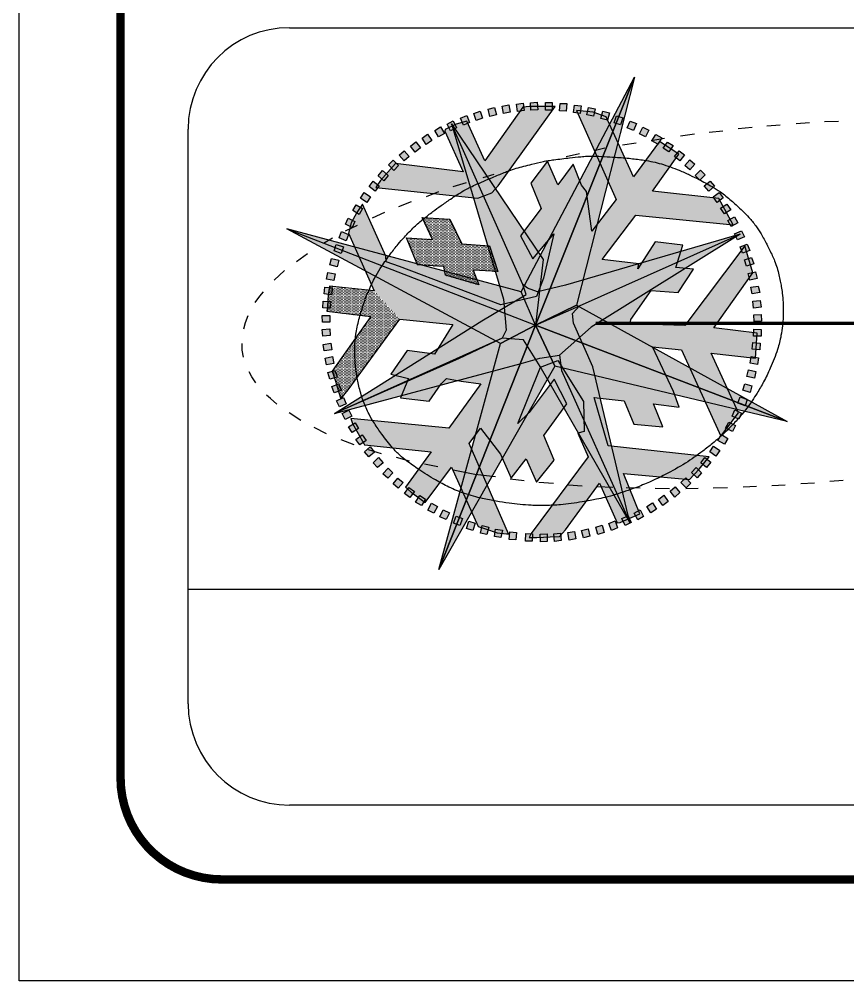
# Model space of a CAD drawing. Header units: millimetres. Extents: x -1573 to 210, y -360 to 557.
# Drawn here: x -1177.3 to -1128.2, y -360 to -303.1 of the extents above; entities that cross this region are included whole.
import ezdxf

# ---------------------------------------------------------------- set-up
doc = ezdxf.new("R2010")
doc.units = ezdxf.units.MM
doc.header["$LTSCALE"] = 2
doc.layers.add('LOGO', color=7, linetype='Continuous')
doc.layers.add('Titre', color=7, linetype='Continuous')
pattern_1 = [(360, (-1334.86235, -430.49923), (0.041184835, 0.08236967), [0, -0.08236967])]

msp = doc.modelspace()

# ---------------------------------------------------------------- hatches: boundary and pattern name
at = {"layer": 'LOGO'}
for color, points in [(32, [(-1146.682, -321.171), (-1147.53, -319.194), (-1140.825, -306.495)]), (40, [(-1146.682, -321.171), (-1140.825, -306.495), (-1144.256, -319.992)]), (140, [(-1151.661, -309.248), (-1148.588, -319.625), (-1148.414, -321.459), (-1148.666, -321.938), (-1151.239, -323.173), (-1158.584, -326.406), (-1147.536, -323.431), (-1146.426, -323.128), (-1145.266, -322.951), (-1145.14, -323.859), (-1141.101, -332.864), (-1143.296, -323.636), (-1144.428, -321.056), (-1144.503, -320.476), (-1144.074, -320.023), (-1134.565, -315.787), (-1144.907, -318.812), (-1146.572, -319.191), (-1147.152, -318.989), (-1147.429, -318.762)]), (144, [(-1151.661, -309.248), (-1146.226, -317.279), (-1146.682, -321.171), (-1144.074, -320.023), (-1134.565, -315.787), (-1143.391, -321.286), (-1145.266, -322.951), (-1145.14, -323.859), (-1141.101, -332.864), (-1146.402, -323.628), (-1147.401, -322.039), (-1148.666, -321.938), (-1158.584, -326.406), (-1149.865, -320.92), (-1147.242, -319.358), (-1147.429, -318.762)]), (32, [(-1146.682, -321.171), (-1148.751, -322.252), (-1161.404, -315.461)]), (40, [(-1161.404, -315.461), (-1146.682, -321.171), (-1147.53, -319.194)]), (32, [(-1146.682, -321.171), (-1144.256, -319.992), (-1131.784, -326.874)]), (32, [(-1146.682, -321.171), (-1145.544, -323.597), (-1152.409, -335.639)]), (40, [(-1146.682, -321.171), (-1152.409, -335.639), (-1148.751, -322.252)]), (40, [(-1146.682, -321.171), (-1131.784, -326.874), (-1145.544, -323.597)])]:
    msp.add_hatch(color=color, dxfattribs=at).paths.add_polyline_path(points)
h = msp.add_hatch(color=131, dxfattribs=at)
h.paths.add_polyline_path([(-1157.504, -314.386), (-1157.315, -314.036), (-1156.923, -314.259), (-1157.123, -314.611)])
h.paths.add_polyline_path([(-1147.858, -333.888), (-1148.254, -333.856), (-1148.207, -333.407), (-1147.805, -333.449)])
h.paths.add_polyline_path([(-1148.731, -333.753), (-1149.124, -333.694), (-1149.046, -333.249), (-1148.648, -333.318)])
h.paths.add_polyline_path([(-1149.564, -333.567), (-1149.953, -333.482), (-1149.846, -333.043), (-1149.453, -333.138)])
h.paths.add_polyline_path([(-1150.396, -333.322), (-1150.777, -333.211), (-1150.642, -332.78), (-1150.256, -332.902)])
h.paths.add_polyline_path([(-1151.174, -333.036), (-1151.548, -332.901), (-1151.386, -332.48), (-1151.008, -332.626)])
h.paths.add_polyline_path([(-1151.982, -332.677), (-1152.346, -332.518), (-1152.155, -332.109), (-1151.789, -332.279)])
h.paths.add_polyline_path([(-1157.542, -327.521), (-1157.755, -327.186), (-1157.368, -326.953), (-1157.159, -327.299)])
h.paths.add_polyline_path([(-1157.953, -326.758), (-1158.142, -326.409), (-1157.741, -326.203), (-1157.556, -326.562)])
h.paths.add_polyline_path([(-1158.297, -326.004), (-1158.464, -325.643), (-1158.051, -325.463), (-1157.889, -325.833)])
h.paths.add_polyline_path([(-1158.61, -325.178), (-1158.753, -324.806), (-1158.328, -324.654), (-1158.191, -325.035)])
h.paths.add_polyline_path([(-1158.859, -324.36), (-1158.977, -323.981), (-1158.543, -323.857), (-1158.432, -324.246)])
h.paths.add_polyline_path([(-1159.056, -323.517), (-1159.148, -323.13), (-1158.707, -323.035), (-1158.622, -323.431)])
h.paths.add_polyline_path([(-1159.192, -322.698), (-1159.259, -322.306), (-1158.812, -322.24), (-1158.753, -322.64)])
h.paths.add_polyline_path([(-1159.278, -321.819), (-1159.319, -321.423), (-1158.869, -321.388), (-1158.837, -321.791)])
h.paths.add_polyline_path([(-1157.945, -315.199), (-1157.782, -314.837), (-1157.375, -315.032), (-1157.549, -315.397)])
h.paths.add_polyline_path([(-1158.312, -316.003), (-1158.173, -315.631), (-1157.754, -315.797), (-1157.903, -316.173)])
h.paths.add_polyline_path([(-1158.605, -316.779), (-1158.491, -316.399), (-1158.062, -316.538), (-1158.187, -316.923)])
h.paths.add_polyline_path([(-1158.858, -317.608), (-1158.77, -317.221), (-1158.332, -317.331), (-1158.431, -317.723)])
h.paths.add_polyline_path([(-1159.053, -318.44), (-1158.99, -318.047), (-1158.546, -318.129), (-1158.619, -318.527)])
h.paths.add_polyline_path([(-1159.197, -319.311), (-1159.16, -318.916), (-1158.712, -318.967), (-1158.758, -319.369)])
h.paths.add_polyline_path([(-1159.277, -320.137), (-1159.266, -319.74), (-1158.815, -319.763), (-1158.836, -320.166)])
h.paths.add_polyline_path([(-1159.305, -321.003), (-1159.321, -320.606), (-1158.869, -320.599), (-1158.862, -321.003)])
h.paths.add_polyline_path([(-1157.083, -328.253), (-1157.318, -327.932), (-1156.947, -327.674), (-1156.716, -328.006)])
h.paths.add_polyline_path([(-1156.564, -328.968), (-1156.82, -328.664), (-1156.468, -328.381), (-1156.215, -328.697)])
h.paths.add_polyline_path([(-1156.034, -329.606), (-1156.309, -329.319), (-1155.975, -329.015), (-1155.703, -329.313)])
h.paths.add_polyline_path([(-1155.438, -330.235), (-1155.731, -329.967), (-1155.419, -329.641), (-1155.127, -329.92)])
h.paths.add_polyline_path([(-1154.811, -330.815), (-1155.121, -330.566), (-1154.831, -330.221), (-1154.521, -330.48)])
h.paths.add_polyline_path([(-1154.123, -331.37), (-1154.449, -331.143), (-1154.183, -330.778), (-1153.856, -331.016)])
h.paths.add_polyline_path([(-1153.444, -331.847), (-1153.785, -331.642), (-1153.542, -331.261), (-1153.201, -331.477)])
h.paths.add_polyline_path([(-1152.705, -332.298), (-1153.058, -332.116), (-1152.842, -331.72), (-1152.487, -331.913)])
h.paths.add_polyline_path([(-1134.494, -315.58), (-1134.315, -315.934), (-1134.722, -316.128), (-1134.896, -315.763)])
h.paths.add_polyline_path([(-1134.16, -316.379), (-1134.005, -316.745), (-1134.424, -316.911), (-1134.574, -316.536)])
h.paths.add_polyline_path([(-1133.89, -317.164), (-1133.759, -317.539), (-1134.189, -317.678), (-1134.314, -317.294)])
h.paths.add_polyline_path([(-1133.659, -318.017), (-1133.554, -318.4), (-1133.992, -318.51), (-1134.09, -318.117)])
h.paths.add_polyline_path([(-1133.492, -318.854), (-1133.412, -319.243), (-1133.856, -319.324), (-1133.928, -318.926)])
h.paths.add_polyline_path([(-1133.378, -319.713), (-1133.324, -320.107), (-1133.773, -320.158), (-1133.819, -319.756)])
h.paths.add_polyline_path([(-1133.323, -320.541), (-1133.295, -320.937), (-1133.746, -320.96), (-1133.766, -320.556)])
h.paths.add_polyline_path([(-1133.323, -321.425), (-1133.322, -321.822), (-1133.773, -321.814), (-1133.765, -321.409)])
h.paths.add_polyline_path([(-1135.297, -327.882), (-1135.495, -328.227), (-1135.881, -327.993), (-1135.672, -327.647)])
h.paths.add_polyline_path([(-1134.853, -327.118), (-1135.028, -327.475), (-1135.429, -327.268), (-1135.244, -326.909)])
h.paths.add_polyline_path([(-1134.486, -326.374), (-1134.637, -326.742), (-1135.05, -326.561), (-1134.888, -326.19)])
h.paths.add_polyline_path([(-1134.153, -325.574), (-1134.279, -325.951), (-1134.704, -325.798), (-1134.567, -325.418)])
h.paths.add_polyline_path([(-1133.877, -324.766), (-1133.979, -325.15), (-1134.412, -325.025), (-1134.301, -324.637)])
h.paths.add_polyline_path([(-1133.649, -323.912), (-1133.724, -324.302), (-1134.165, -324.207), (-1134.081, -323.812)])
h.paths.add_polyline_path([(-1133.488, -323.098), (-1133.538, -323.492), (-1133.985, -323.426), (-1133.925, -323.026)])
h.paths.add_polyline_path([(-1133.376, -322.239), (-1133.4, -322.636), (-1133.849, -322.599), (-1133.817, -322.196)])
h.paths.add_polyline_path([(-1135.779, -328.599), (-1136, -328.929), (-1136.369, -328.67), (-1136.138, -328.339)])
h.paths.add_polyline_path([(-1136.31, -329.284), (-1136.552, -329.599), (-1136.904, -329.316), (-1136.65, -329.001)])
h.paths.add_polyline_path([(-1136.86, -329.905), (-1137.121, -330.204), (-1137.454, -329.899), (-1137.181, -329.601)])
h.paths.add_polyline_path([(-1137.488, -330.526), (-1137.769, -330.807), (-1138.08, -330.48), (-1137.788, -330.201)])
h.paths.add_polyline_path([(-1138.133, -331.085), (-1138.433, -331.347), (-1138.722, -331), (-1138.412, -330.741)])
h.paths.add_polyline_path([(-1138.825, -331.608), (-1139.141, -331.849), (-1139.406, -331.484), (-1139.079, -331.246)])
h.paths.add_polyline_path([(-1139.518, -332.064), (-1139.848, -332.284), (-1140.09, -331.903), (-1139.749, -331.686)])
h.paths.add_polyline_path([(-1140.286, -332.5), (-1140.631, -332.697), (-1140.846, -332.3), (-1140.491, -332.108)])
h.paths.add_polyline_path([(-1146.877, -333.968), (-1147.275, -333.966), (-1147.262, -333.515), (-1146.858, -333.526)])
h.paths.add_polyline_path([(-1145.994, -333.977), (-1146.39, -334.001), (-1146.408, -333.55), (-1146.004, -333.534)])
h.paths.add_polyline_path([(-1145.165, -333.93), (-1145.56, -333.98), (-1145.606, -333.531), (-1145.204, -333.489)])
h.paths.add_polyline_path([(-1144.305, -333.825), (-1144.695, -333.901), (-1144.772, -333.456), (-1144.373, -333.388)])
h.paths.add_polyline_path([(-1143.466, -333.665), (-1143.85, -333.767), (-1143.956, -333.328), (-1143.563, -333.233)])
h.paths.add_polyline_path([(-1142.611, -333.443), (-1142.987, -333.57), (-1143.122, -333.14), (-1142.737, -333.018)])
h.paths.add_polyline_path([(-1141.824, -333.181), (-1142.191, -333.333), (-1142.353, -332.911), (-1141.976, -332.766)])
h.paths.add_polyline_path([(-1141.021, -332.855), (-1141.377, -333.031), (-1141.567, -332.621), (-1141.201, -332.451)])
h.paths.add_polyline_path([(-1145.231, -308.036), (-1144.834, -308.054), (-1144.864, -308.504), (-1145.268, -308.477)])
h.paths.add_polyline_path([(-1144.37, -308.137), (-1143.975, -308.181), (-1144.036, -308.629), (-1144.436, -308.574)])
h.paths.add_polyline_path([(-1143.554, -308.287), (-1143.163, -308.356), (-1143.252, -308.799), (-1143.648, -308.719)])
h.paths.add_polyline_path([(-1142.697, -308.503), (-1142.312, -308.6), (-1142.431, -309.035), (-1142.821, -308.929)])
h.paths.add_polyline_path([(-1141.885, -308.768), (-1141.507, -308.889), (-1141.654, -309.316), (-1142.036, -309.184)])
h.paths.add_polyline_path([(-1141.081, -309.09), (-1140.711, -309.236), (-1140.887, -309.652), (-1141.259, -309.495)])
h.paths.add_polyline_path([(-1140.332, -309.448), (-1139.973, -309.617), (-1140.174, -310.021), (-1140.536, -309.841)])
h.paths.add_polyline_path([(-1139.562, -309.881), (-1139.215, -310.074), (-1139.444, -310.463), (-1139.792, -310.259)])
h.paths.add_polyline_path([(-1134.901, -314.766), (-1134.698, -315.108), (-1135.091, -315.33), (-1135.29, -314.978)])
h.paths.add_polyline_path([(-1135.35, -314.005), (-1135.124, -314.332), (-1135.501, -314.58), (-1135.723, -314.243)])
h.paths.add_polyline_path([(-1135.818, -313.32), (-1135.571, -313.632), (-1135.932, -313.904), (-1136.175, -313.581)])
h.paths.add_polyline_path([(-1136.352, -312.638), (-1136.085, -312.933), (-1136.427, -313.228), (-1136.691, -312.922)])
h.paths.add_polyline_path([(-1136.922, -312.002), (-1136.636, -312.278), (-1136.958, -312.595), (-1137.242, -312.307)])
h.paths.add_polyline_path([(-1137.554, -311.384), (-1137.251, -311.641), (-1137.55, -311.979), (-1137.853, -311.711)])
h.paths.add_polyline_path([(-1138.184, -310.845), (-1137.865, -311.082), (-1138.142, -311.438), (-1138.462, -311.19)])
h.paths.add_polyline_path([(-1138.878, -310.326), (-1138.544, -310.541), (-1138.797, -310.915), (-1139.132, -310.689)])
h.paths.add_polyline_path([(-1157.043, -313.659), (-1156.831, -313.323), (-1156.455, -313.572), (-1156.677, -313.909)])
h.paths.add_polyline_path([(-1156.531, -312.96), (-1156.297, -312.639), (-1155.938, -312.912), (-1156.183, -313.234)])
h.paths.add_polyline_path([(-1155.998, -312.325), (-1155.744, -312.019), (-1155.403, -312.314), (-1155.668, -312.62)])
h.paths.add_polyline_path([(-1155.387, -311.686), (-1155.113, -311.398), (-1154.793, -311.717), (-1155.078, -312.003)])
h.paths.add_polyline_path([(-1154.756, -311.11), (-1154.464, -310.841), (-1154.166, -311.179), (-1154.469, -311.447)])
h.paths.add_polyline_path([(-1154.079, -310.569), (-1153.77, -310.32), (-1153.495, -310.678), (-1153.815, -310.924)])
h.paths.add_polyline_path([(-1153.399, -310.095), (-1153.074, -309.866), (-1152.822, -310.24), (-1153.158, -310.466)])
h.paths.add_polyline_path([(-1152.642, -309.638), (-1152.303, -309.432), (-1152.077, -309.822), (-1152.427, -310.025)])
h.paths.add_polyline_path([(-1146.093, -307.993), (-1145.696, -307.985), (-1145.697, -308.436), (-1146.101, -308.436)])
h.paths.add_polyline_path([(-1146.977, -308.008), (-1146.581, -307.973), (-1146.551, -308.423), (-1146.954, -308.45)])
h.paths.add_polyline_path([(-1147.803, -308.077), (-1147.411, -308.017), (-1147.352, -308.464), (-1147.753, -308.517)])
h.paths.add_polyline_path([(-1148.66, -308.205), (-1148.272, -308.119), (-1148.184, -308.562), (-1148.581, -308.641)])
h.paths.add_polyline_path([(-1149.495, -308.387), (-1149.114, -308.276), (-1148.996, -308.711), (-1149.387, -308.817)])
h.paths.add_polyline_path([(-1150.344, -308.633), (-1149.971, -308.495), (-1149.824, -308.922), (-1150.207, -309.054)])
h.paths.add_polyline_path([(-1151.124, -308.915), (-1150.76, -308.755), (-1150.587, -309.171), (-1150.96, -309.327)])
h.paths.add_polyline_path([(-1151.917, -309.263), (-1151.566, -309.078), (-1151.365, -309.483), (-1151.727, -309.663)])
h = msp.add_hatch(dxfattribs=at)
h.set_pattern_fill('DOTS', color=131, scale=0.051886, style=0)
h.set_pattern_definition(pattern_1)
h.paths.add_polyline_path([(-1145.522, -308.215), (-1147.041, -308.215), (-1147.431, -308.259), (-1149.688, -311.447), (-1150.751, -309.083), (-1151.38, -309.278), (-1152.031, -309.582), (-1152.053, -309.69), (-1150.968, -312.097), (-1154.985, -311.604), (-1155.874, -312.602), (-1156.091, -312.927), (-1156.135, -313.014), (-1150.103, -313.643), (-1149.278, -313.339), (-1148.888, -312.927)])
h = msp.add_hatch(dxfattribs=at)
h.set_pattern_fill('DOTS', color=131, scale=0.051886, style=0)
h.set_pattern_definition(pattern_1)
h.paths.add_polyline_path([(-1142.732, -317.29), (-1140.738, -314.656), (-1134.985, -315.228), (-1135.833, -313.671), (-1139.752, -313.235), (-1138.193, -311.052), (-1139.339, -310.296), (-1140.875, -312.38), (-1142.502, -308.83), (-1143.281, -308.555), (-1144.267, -308.463), (-1141.906, -313.732), (-1143.35, -315.611), (-1143.671, -313.251), (-1143.969, -312.884), (-1144.45, -311.647), (-1145.367, -312.862), (-1145.986, -311.464), (-1146.972, -312.77), (-1146.353, -314.259), (-1147.568, -315.885), (-1146.852, -317.245), (-1145.608, -315.765), (-1146.22, -318.389), (-1146.632, -319.476), (-1148.736, -319.975), (-1146.4, -323.651), (-1145.368, -323.271)])
h = msp.add_hatch(dxfattribs=at)
h.set_pattern_fill('DOTS', color=131, scale=0.051886, style=0)
h.set_pattern_definition(pattern_1)
h.paths.add_polyline_path([(-1151.405, -318.956), (-1154.746, -317.698), (-1155.527, -317.416), (-1155.549, -317.091), (-1156.931, -314.015), (-1157.272, -314.508), (-1157.599, -315.118), (-1157.768, -315.727), (-1156.244, -319.147), (-1154.724, -320.806), (-1151.578, -321.131), (-1152.662, -322.881), (-1146.4, -323.651), (-1148.736, -319.975)])
h = msp.add_hatch(dxfattribs=at)
h.set_pattern_fill('DOTS', color=131, scale=0.051886, style=0)
h.set_pattern_definition(pattern_1)
h.paths.add_polyline_path([(-1154.334, -316.006), (-1152.793, -316.093), (-1153.401, -314.792), (-1151.752, -314.9), (-1151.058, -316.353), (-1149.409, -316.483), (-1148.91, -318.001), (-1150.385, -317.915), (-1150.038, -318.782), (-1152.012, -318.218), (-1152.121, -317.698), (-1153.683, -317.589)])
h = msp.add_hatch(dxfattribs=at)
h.set_pattern_fill('DOTS', color=131, scale=0.051886, style=0)
h.set_pattern_definition(pattern_1)
h.paths.add_polyline_path([(-1133.565, -321.652), (-1136.132, -321.331), (-1133.817, -318.078), (-1134.297, -316.466), (-1137.85, -321.185), (-1141.082, -321.093), (-1141.036, -320.841), (-1139.844, -319.123), (-1138.24, -319.237), (-1137.323, -317.863), (-1138.377, -317.748), (-1137.965, -316.443), (-1139.592, -316.236), (-1140.623, -317.84), (-1140.577, -317.542), (-1142.732, -317.29), (-1145.368, -323.271), (-1143.845, -325.698), (-1143.809, -327.47), (-1144.178, -327.565), (-1143.571, -328.962), (-1146.939, -333.512), (-1147.061, -333.743), (-1146.611, -333.743), (-1145.809, -333.706), (-1145.274, -333.682), (-1144.909, -333.293), (-1142.904, -330.535), (-1141.846, -332.88), (-1141.676, -332.856), (-1141.093, -332.601), (-1140.509, -332.333), (-1141.481, -329.952), (-1137.575, -330.302), (-1137.003, -329.706), (-1136.396, -328.965), (-1142.376, -328.321), (-1143.205, -325.46), (-1141.43, -325.642), (-1140.859, -327.039), (-1139.145, -327.197), (-1139.704, -325.837), (-1138.185, -326.019), (-1138.513, -325.095), (-1139.753, -322.454), (-1138.034, -322.637), (-1135.719, -327.745), (-1134.665, -326.371), (-1136.292, -322.82), (-1133.656, -323.118)])
h = msp.add_hatch(dxfattribs=at)
h.set_pattern_fill('DOTS', color=131, scale=0.051886, style=0)
h.set_pattern_definition(pattern_1)
h.paths.add_polyline_path([(-1154.724, -320.806), (-1156.244, -319.147), (-1158.877, -318.87), (-1158.956, -319.366), (-1159.012, -320.043), (-1159.035, -320.348), (-1156.438, -320.664), (-1158.732, -323.887), (-1158.518, -324.553), (-1158.326, -325.162), (-1158.213, -325.524), (-1157.772, -324.993)])
h = msp.add_hatch(dxfattribs=at)
h.set_pattern_fill('DOTS', color=131, scale=0.051886, style=0)
h.set_pattern_definition(pattern_1)
h.paths.add_polyline_path([(-1146.4, -323.651), (-1152.662, -322.881), (-1154.277, -322.677), (-1155.259, -324.066), (-1154.209, -324.336), (-1154.672, -325.465), (-1152.989, -325.668), (-1152.278, -324.641), (-1151.95, -324.325), (-1151.081, -324.494), (-1149.929, -324.641), (-1151.816, -327.278), (-1157.631, -326.691), (-1157.518, -326.996), (-1156.852, -328.169), (-1156.818, -328.26), (-1152.866, -328.677), (-1154.381, -330.772), (-1154.042, -331.066), (-1153.545, -331.427), (-1153.217, -331.664), (-1151.67, -329.587), (-1150.078, -333.097), (-1149.644, -333.234), (-1148.955, -333.46), (-1148.402, -333.528), (-1148.289, -333.528), (-1150.615, -328.186), (-1149.949, -327.272), (-1148.763, -328.807), (-1148.12, -330.24), (-1147.239, -329.078), (-1146.629, -330.466), (-1145.579, -329.168), (-1146.197, -327.697), (-1144.831, -325.824), (-1145.577, -324.366), (-1147.056, -326.352), (-1147.733, -326.995)])

# ---------------------------------------------------------------- linework, layer by layer
at = {"layer": 'LOGO', "color": 32, "flags": 128}
for points in [[(-1146.682, -321.171), (-1147.53, -319.194), (-1140.825, -306.495)], [(-1146.682, -321.171), (-1148.751, -322.252), (-1161.404, -315.461)], [(-1146.682, -321.171), (-1144.256, -319.992), (-1131.784, -326.874)], [(-1146.682, -321.171), (-1145.544, -323.597), (-1152.409, -335.639)]]:
    msp.add_lwpolyline(points, close=True, dxfattribs=at)
at = {"layer": 'LOGO', "color": 40, "flags": 128}
for points in [[(-1146.682, -321.171), (-1140.825, -306.495), (-1144.256, -319.992)], [(-1161.404, -315.461), (-1146.682, -321.171), (-1147.53, -319.194)], [(-1146.682, -321.171), (-1152.409, -335.639), (-1148.751, -322.252)], [(-1146.682, -321.171), (-1131.784, -326.874), (-1145.544, -323.597)]]:
    msp.add_lwpolyline(points, close=True, dxfattribs=at)
at = {"layer": 'LOGO', "color": 131, "flags": 128}
for points in [[(-1147.803, -308.077), (-1147.411, -308.017), (-1147.352, -308.464), (-1147.753, -308.517)], [(-1147.803, -308.077), (-1147.411, -308.017), (-1147.352, -308.464), (-1147.753, -308.517)], [(-1146.977, -308.008), (-1146.581, -307.973), (-1146.551, -308.423), (-1146.954, -308.45)], [(-1146.977, -308.008), (-1146.581, -307.973), (-1146.551, -308.423), (-1146.954, -308.45)], [(-1146.093, -307.993), (-1145.696, -307.985), (-1145.697, -308.436), (-1146.101, -308.436)], [(-1146.093, -307.993), (-1145.696, -307.985), (-1145.697, -308.436), (-1146.101, -308.436)], [(-1156.931, -314.015), (-1157.272, -314.508), (-1157.599, -315.118), (-1157.768, -315.727), (-1156.244, -319.147), (-1158.877, -318.87), (-1158.956, -319.366), (-1159.012, -320.043), (-1159.035, -320.348), (-1156.438, -320.664), (-1158.732, -323.887), (-1158.518, -324.553), (-1158.326, -325.162), (-1158.213, -325.524), (-1157.772, -324.993), (-1154.724, -320.806), (-1151.578, -321.131), (-1152.662, -322.881), (-1154.277, -322.677), (-1155.259, -324.066), (-1154.209, -324.336), (-1154.672, -325.465), (-1152.989, -325.668), (-1152.278, -324.641), (-1151.95, -324.325), (-1151.081, -324.494), (-1149.929, -324.641), (-1151.816, -327.278), (-1157.631, -326.691), (-1157.518, -326.996), (-1156.852, -328.169), (-1156.852, -328.169), (-1156.818, -328.26), (-1152.866, -328.677), (-1154.381, -330.772), (-1154.042, -331.066), (-1153.545, -331.427), (-1153.217, -331.664), (-1151.67, -329.587), (-1150.078, -333.097), (-1149.644, -333.234), (-1148.955, -333.46), (-1148.402, -333.528), (-1148.289, -333.528), (-1150.615, -328.186), (-1149.949, -327.272), (-1148.763, -328.807), (-1148.12, -330.24), (-1147.239, -329.078), (-1146.629, -330.466), (-1145.579, -329.168), (-1146.197, -327.697), (-1144.831, -325.824), (-1145.577, -324.366), (-1147.056, -326.352), (-1147.733, -326.995), (-1146.4, -323.651), (-1145.368, -323.271), (-1143.845, -325.698), (-1143.809, -327.47), (-1144.178, -327.565), (-1143.571, -328.962), (-1146.939, -333.512), (-1147.061, -333.743), (-1146.611, -333.743), (-1145.809, -333.706), (-1145.274, -333.682), (-1144.909, -333.293), (-1142.904, -330.535), (-1141.846, -332.88), (-1141.676, -332.856), (-1141.093, -332.601), (-1140.509, -332.333), (-1141.481, -329.952), (-1137.575, -330.302), (-1137.003, -329.706), (-1136.396, -328.965), (-1142.376, -328.321), (-1143.205, -325.46), (-1141.43, -325.642), (-1140.859, -327.039), (-1139.145, -327.197), (-1139.704, -325.837), (-1138.185, -326.019), (-1138.513, -325.095), (-1139.753, -322.454), (-1138.034, -322.637), (-1135.719, -327.745), (-1134.665, -326.371), (-1136.292, -322.82), (-1133.656, -323.118), (-1133.565, -321.652), (-1136.132, -321.331), (-1133.817, -318.078), (-1134.297, -316.466), (-1137.85, -321.185), (-1141.082, -321.093), (-1141.036, -320.841), (-1139.844, -319.123), (-1138.24, -319.237), (-1137.323, -317.863), (-1138.377, -317.748), (-1137.965, -316.443), (-1139.592, -316.236), (-1140.623, -317.84), (-1140.577, -317.542), (-1142.732, -317.29), (-1140.738, -314.656), (-1134.985, -315.228), (-1135.833, -313.671), (-1139.752, -313.235), (-1138.193, -311.052), (-1139.339, -310.296), (-1140.875, -312.38), (-1142.502, -308.83), (-1143.281, -308.555), (-1144.267, -308.463), (-1141.906, -313.732), (-1143.35, -315.611), (-1143.671, -313.251), (-1143.969, -312.884), (-1144.45, -311.647), (-1145.367, -312.862), (-1145.986, -311.464), (-1146.972, -312.77), (-1146.353, -314.259), (-1147.568, -315.885), (-1146.852, -317.245), (-1145.608, -315.765), (-1146.22, -318.389), (-1146.632, -319.476), (-1148.736, -319.975), (-1151.405, -318.956), (-1154.746, -317.698), (-1155.527, -317.416), (-1155.549, -317.091)], [(-1154.985, -311.604), (-1155.874, -312.602), (-1156.091, -312.927), (-1156.135, -313.014), (-1150.103, -313.643), (-1149.278, -313.339), (-1148.888, -312.927), (-1145.522, -308.215), (-1147.041, -308.215), (-1147.431, -308.259), (-1149.688, -311.447), (-1150.751, -309.083), (-1151.38, -309.278), (-1152.031, -309.582), (-1152.053, -309.69), (-1150.968, -312.097)], [(-1150.344, -308.633), (-1149.971, -308.495), (-1149.824, -308.922), (-1150.207, -309.054)], [(-1150.344, -308.633), (-1149.971, -308.495), (-1149.824, -308.922), (-1150.207, -309.054)], [(-1149.495, -308.387), (-1149.114, -308.276), (-1148.996, -308.711), (-1149.387, -308.817)], [(-1149.495, -308.387), (-1149.114, -308.276), (-1148.996, -308.711), (-1149.387, -308.817)], [(-1148.66, -308.205), (-1148.272, -308.119), (-1148.184, -308.562), (-1148.581, -308.641)], [(-1148.66, -308.205), (-1148.272, -308.119), (-1148.184, -308.562), (-1148.581, -308.641)], [(-1145.231, -308.036), (-1144.834, -308.054), (-1144.864, -308.504), (-1145.268, -308.477)], [(-1145.231, -308.036), (-1144.834, -308.054), (-1144.864, -308.504), (-1145.268, -308.477)], [(-1144.37, -308.137), (-1143.975, -308.181), (-1144.036, -308.629), (-1144.436, -308.574)], [(-1144.37, -308.137), (-1143.975, -308.181), (-1144.036, -308.629), (-1144.436, -308.574)], [(-1143.554, -308.287), (-1143.163, -308.356), (-1143.252, -308.799), (-1143.648, -308.719)], [(-1143.554, -308.287), (-1143.163, -308.356), (-1143.252, -308.799), (-1143.648, -308.719)], [(-1142.697, -308.503), (-1142.312, -308.6), (-1142.431, -309.035), (-1142.821, -308.929)], [(-1142.697, -308.503), (-1142.312, -308.6), (-1142.431, -309.035), (-1142.821, -308.929)], [(-1151.917, -309.263), (-1151.566, -309.078), (-1151.365, -309.483), (-1151.727, -309.663)], [(-1151.917, -309.263), (-1151.566, -309.078), (-1151.365, -309.483), (-1151.727, -309.663)], [(-1151.124, -308.915), (-1150.76, -308.755), (-1150.587, -309.171), (-1150.96, -309.327)], [(-1151.124, -308.915), (-1150.76, -308.755), (-1150.587, -309.171), (-1150.96, -309.327)], [(-1141.885, -308.768), (-1141.507, -308.889), (-1141.654, -309.316), (-1142.036, -309.184)], [(-1141.885, -308.768), (-1141.507, -308.889), (-1141.654, -309.316), (-1142.036, -309.184)], [(-1141.081, -309.09), (-1140.711, -309.236), (-1140.887, -309.652), (-1141.259, -309.495)], [(-1141.081, -309.09), (-1140.711, -309.236), (-1140.887, -309.652), (-1141.259, -309.495)], [(-1152.642, -309.638), (-1152.303, -309.432), (-1152.077, -309.822), (-1152.427, -310.025)], [(-1152.642, -309.638), (-1152.303, -309.432), (-1152.077, -309.822), (-1152.427, -310.025)], [(-1140.332, -309.448), (-1139.973, -309.617), (-1140.174, -310.021), (-1140.536, -309.841)], [(-1140.332, -309.448), (-1139.973, -309.617), (-1140.174, -310.021), (-1140.536, -309.841)], [(-1153.399, -310.095), (-1153.074, -309.866), (-1152.822, -310.24), (-1153.158, -310.466)], [(-1153.399, -310.095), (-1153.074, -309.866), (-1152.822, -310.24), (-1153.158, -310.466)], [(-1139.562, -309.881), (-1139.215, -310.074), (-1139.444, -310.463), (-1139.792, -310.259)], [(-1139.562, -309.881), (-1139.215, -310.074), (-1139.444, -310.463), (-1139.792, -310.259)], [(-1154.756, -311.11), (-1154.464, -310.841), (-1154.166, -311.179), (-1154.469, -311.447)], [(-1154.756, -311.11), (-1154.464, -310.841), (-1154.166, -311.179), (-1154.469, -311.447)], [(-1154.079, -310.569), (-1153.77, -310.32), (-1153.495, -310.678), (-1153.815, -310.924)], [(-1154.079, -310.569), (-1153.77, -310.32), (-1153.495, -310.678), (-1153.815, -310.924)], [(-1138.878, -310.326), (-1138.544, -310.541), (-1138.797, -310.915), (-1139.132, -310.689)], [(-1138.878, -310.326), (-1138.544, -310.541), (-1138.797, -310.915), (-1139.132, -310.689)], [(-1138.184, -310.845), (-1137.865, -311.082), (-1138.142, -311.438), (-1138.462, -311.19)], [(-1138.184, -310.845), (-1137.865, -311.082), (-1138.142, -311.438), (-1138.462, -311.19)], [(-1155.387, -311.686), (-1155.113, -311.398), (-1154.793, -311.717), (-1155.078, -312.003)], [(-1155.387, -311.686), (-1155.113, -311.398), (-1154.793, -311.717), (-1155.078, -312.003)], [(-1137.554, -311.384), (-1137.251, -311.641), (-1137.55, -311.979), (-1137.853, -311.711)], [(-1137.554, -311.384), (-1137.251, -311.641), (-1137.55, -311.979), (-1137.853, -311.711)], [(-1136.922, -312.002), (-1136.636, -312.278), (-1136.958, -312.595), (-1137.242, -312.307)], [(-1136.922, -312.002), (-1136.636, -312.278), (-1136.958, -312.595), (-1137.242, -312.307)], [(-1155.998, -312.325), (-1155.744, -312.019), (-1155.403, -312.314), (-1155.668, -312.62)], [(-1155.998, -312.325), (-1155.744, -312.019), (-1155.403, -312.314), (-1155.668, -312.62)], [(-1156.531, -312.96), (-1156.297, -312.639), (-1155.938, -312.912), (-1156.183, -313.234)], [(-1156.531, -312.96), (-1156.297, -312.639), (-1155.938, -312.912), (-1156.183, -313.234)], [(-1136.352, -312.638), (-1136.085, -312.933), (-1136.427, -313.228), (-1136.691, -312.922)], [(-1136.352, -312.638), (-1136.085, -312.933), (-1136.427, -313.228), (-1136.691, -312.922)], [(-1157.043, -313.659), (-1156.831, -313.323), (-1156.455, -313.572), (-1156.677, -313.909)], [(-1157.043, -313.659), (-1156.831, -313.323), (-1156.455, -313.572), (-1156.677, -313.909)], [(-1135.818, -313.32), (-1135.571, -313.632), (-1135.932, -313.904), (-1136.175, -313.581)], [(-1135.818, -313.32), (-1135.571, -313.632), (-1135.932, -313.904), (-1136.175, -313.581)], [(-1157.504, -314.386), (-1157.315, -314.036), (-1156.923, -314.259), (-1157.123, -314.611)], [(-1135.35, -314.005), (-1135.124, -314.332), (-1135.501, -314.58), (-1135.723, -314.243)], [(-1135.35, -314.005), (-1135.124, -314.332), (-1135.501, -314.58), (-1135.723, -314.243)], [(-1157.945, -315.199), (-1157.782, -314.837), (-1157.375, -315.032), (-1157.549, -315.397)], [(-1157.945, -315.199), (-1157.782, -314.837), (-1157.375, -315.032), (-1157.549, -315.397)], [(-1154.334, -316.006), (-1152.793, -316.093), (-1153.401, -314.792), (-1151.752, -314.9), (-1151.058, -316.353), (-1149.409, -316.483), (-1148.91, -318.001), (-1150.385, -317.915), (-1150.038, -318.782), (-1152.012, -318.218), (-1152.121, -317.698), (-1153.683, -317.589)], [(-1134.901, -314.766), (-1134.698, -315.108), (-1135.091, -315.33), (-1135.29, -314.978)], [(-1134.901, -314.766), (-1134.698, -315.108), (-1135.091, -315.33), (-1135.29, -314.978)], [(-1158.312, -316.003), (-1158.173, -315.631), (-1157.754, -315.797), (-1157.903, -316.173)], [(-1158.312, -316.003), (-1158.173, -315.631), (-1157.754, -315.797), (-1157.903, -316.173)], [(-1134.494, -315.58), (-1134.315, -315.934), (-1134.722, -316.128), (-1134.896, -315.763)], [(-1134.494, -315.58), (-1134.315, -315.934), (-1134.722, -316.128), (-1134.896, -315.763)], [(-1158.605, -316.779), (-1158.491, -316.399), (-1158.062, -316.538), (-1158.187, -316.923)], [(-1158.605, -316.779), (-1158.491, -316.399), (-1158.062, -316.538), (-1158.187, -316.923)], [(-1134.16, -316.379), (-1134.005, -316.745), (-1134.424, -316.911), (-1134.574, -316.536)], [(-1134.16, -316.379), (-1134.005, -316.745), (-1134.424, -316.911), (-1134.574, -316.536)], [(-1158.858, -317.608), (-1158.77, -317.221), (-1158.332, -317.331), (-1158.431, -317.723)], [(-1158.858, -317.608), (-1158.77, -317.221), (-1158.332, -317.331), (-1158.431, -317.723)], [(-1133.89, -317.164), (-1133.759, -317.539), (-1134.189, -317.678), (-1134.314, -317.294)], [(-1133.89, -317.164), (-1133.759, -317.539), (-1134.189, -317.678), (-1134.314, -317.294)], [(-1159.053, -318.44), (-1158.99, -318.047), (-1158.546, -318.129), (-1158.619, -318.527)], [(-1159.053, -318.44), (-1158.99, -318.047), (-1158.546, -318.129), (-1158.619, -318.527)], [(-1133.659, -318.017), (-1133.554, -318.4), (-1133.992, -318.51), (-1134.09, -318.117)], [(-1133.659, -318.017), (-1133.554, -318.4), (-1133.992, -318.51), (-1134.09, -318.117)], [(-1159.197, -319.311), (-1159.16, -318.916), (-1158.712, -318.967), (-1158.758, -319.369)], [(-1159.197, -319.311), (-1159.16, -318.916), (-1158.712, -318.967), (-1158.758, -319.369)], [(-1133.492, -318.854), (-1133.412, -319.243), (-1133.856, -319.324), (-1133.928, -318.926)], [(-1133.492, -318.854), (-1133.412, -319.243), (-1133.856, -319.324), (-1133.928, -318.926)], [(-1159.277, -320.137), (-1159.266, -319.74), (-1158.815, -319.763), (-1158.836, -320.166)], [(-1159.277, -320.137), (-1159.266, -319.74), (-1158.815, -319.763), (-1158.836, -320.166)], [(-1133.378, -319.713), (-1133.324, -320.107), (-1133.773, -320.158), (-1133.819, -319.756)], [(-1133.378, -319.713), (-1133.324, -320.107), (-1133.773, -320.158), (-1133.819, -319.756)], [(-1133.323, -320.541), (-1133.295, -320.937), (-1133.746, -320.96), (-1133.766, -320.556)], [(-1133.323, -320.541), (-1133.295, -320.937), (-1133.746, -320.96), (-1133.766, -320.556)], [(-1159.305, -321.003), (-1159.321, -320.606), (-1158.869, -320.599), (-1158.862, -321.003)], [(-1159.305, -321.003), (-1159.321, -320.606), (-1158.869, -320.599), (-1158.862, -321.003)], [(-1159.278, -321.819), (-1159.319, -321.423), (-1158.869, -321.388), (-1158.837, -321.791)], [(-1159.278, -321.819), (-1159.319, -321.423), (-1158.869, -321.388), (-1158.837, -321.791)], [(-1133.323, -321.425), (-1133.322, -321.822), (-1133.773, -321.814), (-1133.765, -321.409)], [(-1133.323, -321.425), (-1133.322, -321.822), (-1133.773, -321.814), (-1133.765, -321.409)], [(-1159.192, -322.698), (-1159.259, -322.306), (-1158.812, -322.24), (-1158.753, -322.64)], [(-1159.192, -322.698), (-1159.259, -322.306), (-1158.812, -322.24), (-1158.753, -322.64)], [(-1133.376, -322.239), (-1133.4, -322.636), (-1133.849, -322.599), (-1133.817, -322.196)], [(-1133.376, -322.239), (-1133.4, -322.636), (-1133.849, -322.599), (-1133.817, -322.196)], [(-1159.056, -323.517), (-1159.148, -323.13), (-1158.707, -323.035), (-1158.622, -323.431)], [(-1159.056, -323.517), (-1159.148, -323.13), (-1158.707, -323.035), (-1158.622, -323.431)], [(-1133.488, -323.098), (-1133.538, -323.492), (-1133.985, -323.426), (-1133.925, -323.026)], [(-1133.488, -323.098), (-1133.538, -323.492), (-1133.985, -323.426), (-1133.925, -323.026)], [(-1158.859, -324.36), (-1158.977, -323.981), (-1158.543, -323.857), (-1158.432, -324.246)], [(-1158.859, -324.36), (-1158.977, -323.981), (-1158.543, -323.857), (-1158.432, -324.246)], [(-1133.649, -323.912), (-1133.724, -324.302), (-1134.165, -324.207), (-1134.081, -323.812)], [(-1133.649, -323.912), (-1133.724, -324.302), (-1134.165, -324.207), (-1134.081, -323.812)], [(-1158.61, -325.178), (-1158.753, -324.806), (-1158.328, -324.654), (-1158.191, -325.035)], [(-1158.61, -325.178), (-1158.753, -324.806), (-1158.328, -324.654), (-1158.191, -325.035)], [(-1133.877, -324.766), (-1133.979, -325.15), (-1134.412, -325.025), (-1134.301, -324.637)], [(-1133.877, -324.766), (-1133.979, -325.15), (-1134.412, -325.025), (-1134.301, -324.637)], [(-1158.297, -326.004), (-1158.464, -325.643), (-1158.051, -325.463), (-1157.889, -325.833)], [(-1158.297, -326.004), (-1158.464, -325.643), (-1158.051, -325.463), (-1157.889, -325.833)], [(-1134.153, -325.574), (-1134.279, -325.951), (-1134.704, -325.798), (-1134.567, -325.418)], [(-1134.153, -325.574), (-1134.279, -325.951), (-1134.704, -325.798), (-1134.567, -325.418)], [(-1157.953, -326.758), (-1158.142, -326.409), (-1157.741, -326.203), (-1157.556, -326.562)], [(-1157.953, -326.758), (-1158.142, -326.409), (-1157.741, -326.203), (-1157.556, -326.562)], [(-1134.486, -326.374), (-1134.637, -326.742), (-1135.05, -326.561), (-1134.888, -326.19)], [(-1134.486, -326.374), (-1134.637, -326.742), (-1135.05, -326.561), (-1134.888, -326.19)], [(-1157.542, -327.521), (-1157.755, -327.186), (-1157.368, -326.953), (-1157.159, -327.299)], [(-1157.542, -327.521), (-1157.755, -327.186), (-1157.368, -326.953), (-1157.159, -327.299)], [(-1134.853, -327.118), (-1135.028, -327.475), (-1135.429, -327.268), (-1135.244, -326.909)], [(-1134.853, -327.118), (-1135.028, -327.475), (-1135.429, -327.268), (-1135.244, -326.909)], [(-1157.083, -328.253), (-1157.318, -327.932), (-1156.947, -327.674), (-1156.716, -328.006)], [(-1157.083, -328.253), (-1157.318, -327.932), (-1156.947, -327.674), (-1156.716, -328.006)], [(-1135.297, -327.882), (-1135.495, -328.227), (-1135.881, -327.993), (-1135.672, -327.647)], [(-1135.297, -327.882), (-1135.495, -328.227), (-1135.881, -327.993), (-1135.672, -327.647)], [(-1156.564, -328.968), (-1156.82, -328.664), (-1156.468, -328.381), (-1156.215, -328.697)], [(-1156.564, -328.968), (-1156.82, -328.664), (-1156.468, -328.381), (-1156.215, -328.697)], [(-1135.779, -328.599), (-1136, -328.929), (-1136.369, -328.67), (-1136.138, -328.339)], [(-1135.779, -328.599), (-1136, -328.929), (-1136.369, -328.67), (-1136.138, -328.339)], [(-1156.034, -329.606), (-1156.309, -329.319), (-1155.975, -329.015), (-1155.703, -329.313)], [(-1156.034, -329.606), (-1156.309, -329.319), (-1155.975, -329.015), (-1155.703, -329.313)], [(-1136.31, -329.284), (-1136.552, -329.599), (-1136.904, -329.316), (-1136.65, -329.001)], [(-1136.31, -329.284), (-1136.552, -329.599), (-1136.904, -329.316), (-1136.65, -329.001)], [(-1155.438, -330.235), (-1155.731, -329.967), (-1155.419, -329.641), (-1155.127, -329.92)], [(-1155.438, -330.235), (-1155.731, -329.967), (-1155.419, -329.641), (-1155.127, -329.92)], [(-1136.86, -329.905), (-1137.121, -330.204), (-1137.454, -329.899), (-1137.181, -329.601)], [(-1136.86, -329.905), (-1137.121, -330.204), (-1137.454, -329.899), (-1137.181, -329.601)], [(-1154.811, -330.815), (-1155.121, -330.566), (-1154.831, -330.221), (-1154.521, -330.48)], [(-1154.811, -330.815), (-1155.121, -330.566), (-1154.831, -330.221), (-1154.521, -330.48)], [(-1137.488, -330.526), (-1137.769, -330.807), (-1138.08, -330.48), (-1137.788, -330.201)], [(-1137.488, -330.526), (-1137.769, -330.807), (-1138.08, -330.48), (-1137.788, -330.201)], [(-1154.123, -331.37), (-1154.449, -331.143), (-1154.183, -330.778), (-1153.856, -331.016)], [(-1154.123, -331.37), (-1154.449, -331.143), (-1154.183, -330.778), (-1153.856, -331.016)], [(-1138.133, -331.085), (-1138.433, -331.347), (-1138.722, -331), (-1138.412, -330.741)], [(-1138.133, -331.085), (-1138.433, -331.347), (-1138.722, -331), (-1138.412, -330.741)], [(-1153.444, -331.847), (-1153.785, -331.642), (-1153.542, -331.261), (-1153.201, -331.477)], [(-1153.444, -331.847), (-1153.785, -331.642), (-1153.542, -331.261), (-1153.201, -331.477)], [(-1138.825, -331.608), (-1139.141, -331.849), (-1139.406, -331.484), (-1139.079, -331.246)], [(-1138.825, -331.608), (-1139.141, -331.849), (-1139.406, -331.484), (-1139.079, -331.246)], [(-1152.705, -332.298), (-1153.058, -332.116), (-1152.842, -331.72), (-1152.487, -331.913)], [(-1152.705, -332.298), (-1153.058, -332.116), (-1152.842, -331.72), (-1152.487, -331.913)], [(-1139.518, -332.064), (-1139.848, -332.284), (-1140.09, -331.903), (-1139.749, -331.686)], [(-1139.518, -332.064), (-1139.848, -332.284), (-1140.09, -331.903), (-1139.749, -331.686)], [(-1151.982, -332.677), (-1152.346, -332.518), (-1152.155, -332.109), (-1151.789, -332.279)], [(-1151.982, -332.677), (-1152.346, -332.518), (-1152.155, -332.109), (-1151.789, -332.279)], [(-1151.174, -333.036), (-1151.548, -332.901), (-1151.386, -332.48), (-1151.008, -332.626)], [(-1151.174, -333.036), (-1151.548, -332.901), (-1151.386, -332.48), (-1151.008, -332.626)], [(-1141.021, -332.855), (-1141.377, -333.031), (-1141.567, -332.621), (-1141.201, -332.451)], [(-1141.021, -332.855), (-1141.377, -333.031), (-1141.567, -332.621), (-1141.201, -332.451)], [(-1140.286, -332.5), (-1140.631, -332.697), (-1140.846, -332.3), (-1140.491, -332.108)], [(-1140.286, -332.5), (-1140.631, -332.697), (-1140.846, -332.3), (-1140.491, -332.108)], [(-1150.396, -333.322), (-1150.777, -333.211), (-1150.642, -332.78), (-1150.256, -332.902)], [(-1150.396, -333.322), (-1150.777, -333.211), (-1150.642, -332.78), (-1150.256, -332.902)], [(-1149.564, -333.567), (-1149.953, -333.482), (-1149.846, -333.043), (-1149.453, -333.138)], [(-1149.564, -333.567), (-1149.953, -333.482), (-1149.846, -333.043), (-1149.453, -333.138)], [(-1142.611, -333.443), (-1142.987, -333.57), (-1143.122, -333.14), (-1142.737, -333.018)], [(-1142.611, -333.443), (-1142.987, -333.57), (-1143.122, -333.14), (-1142.737, -333.018)], [(-1141.824, -333.181), (-1142.191, -333.333), (-1142.353, -332.911), (-1141.976, -332.766)], [(-1141.824, -333.181), (-1142.191, -333.333), (-1142.353, -332.911), (-1141.976, -332.766)], [(-1148.731, -333.753), (-1149.124, -333.694), (-1149.046, -333.249), (-1148.648, -333.318)], [(-1148.731, -333.753), (-1149.124, -333.694), (-1149.046, -333.249), (-1148.648, -333.318)], [(-1147.858, -333.888), (-1148.254, -333.856), (-1148.207, -333.407), (-1147.805, -333.449)], [(-1147.858, -333.888), (-1148.254, -333.856), (-1148.207, -333.407), (-1147.805, -333.449)], [(-1146.877, -333.968), (-1147.275, -333.966), (-1147.262, -333.515), (-1146.858, -333.526)], [(-1146.877, -333.968), (-1147.275, -333.966), (-1147.262, -333.515), (-1146.858, -333.526)], [(-1145.994, -333.977), (-1146.39, -334.001), (-1146.408, -333.55), (-1146.004, -333.534)], [(-1145.994, -333.977), (-1146.39, -334.001), (-1146.408, -333.55), (-1146.004, -333.534)], [(-1145.165, -333.93), (-1145.56, -333.98), (-1145.606, -333.531), (-1145.204, -333.489)], [(-1145.165, -333.93), (-1145.56, -333.98), (-1145.606, -333.531), (-1145.204, -333.489)], [(-1144.305, -333.825), (-1144.695, -333.901), (-1144.772, -333.456), (-1144.373, -333.388)], [(-1144.305, -333.825), (-1144.695, -333.901), (-1144.772, -333.456), (-1144.373, -333.388)], [(-1143.466, -333.665), (-1143.85, -333.767), (-1143.956, -333.328), (-1143.563, -333.233)], [(-1143.466, -333.665), (-1143.85, -333.767), (-1143.956, -333.328), (-1143.563, -333.233)]]:
    msp.add_lwpolyline(points, close=True, dxfattribs=at)
at = {"layer": 'LOGO', "color": 32, "flags": 128}
for points in [[(-1129.566, -309.117), (-1128.744, -309.095)], [(-1136.411, -309.74), (-1135.589, -309.656)], [(-1134.682, -309.529), (-1133.85, -309.456)], [(-1132.981, -309.369), (-1132.201, -309.306)], [(-1131.252, -309.232), (-1130.462, -309.169)], [(-1139.833, -310.232), (-1139.044, -310.105)], [(-1138.102, -309.952), (-1137.275, -309.851)], [(-1143.21, -310.832), (-1142.586, -310.679)], [(-1141.542, -310.488), (-1140.728, -310.374)], [(-1144.877, -311.175), (-1144.075, -310.997)], [(-1149.779, -312.429), (-1149.136, -312.239)], [(-1151.561, -312.966), (-1150.781, -312.724)], [(-1153.145, -313.548), (-1152.407, -313.263)], [(-1154.778, -314.148), (-1154.03, -313.843)], [(-1156.342, -314.825), (-1155.615, -314.488)], [(-1157.934, -315.584), (-1157.217, -315.257)], [(-1158.706, -316.018), (-1159.233, -316.334)], [(-1160.835, -317.409), (-1160.182, -316.924)], [(-1162.153, -318.515), (-1161.541, -317.935)], [(-1163.282, -319.833), (-1163.008, -319.454), (-1162.786, -319.191)], [(-1163.956, -321.386), (-1163.861, -321.006), (-1163.693, -320.606)], [(-1163.977, -323.074), (-1164.051, -322.653), (-1164.061, -322.263)], [(-1163.238, -324.594), (-1163.481, -324.225), (-1163.639, -323.93)], [(-1161.994, -325.847), (-1162.374, -325.521), (-1162.616, -325.31)], [(-1160.582, -326.806), (-1161.278, -326.364)], [(-1159.071, -327.611), (-1159.798, -327.232)], [(-1157.427, -328.254), (-1158.196, -327.959)], [(-1155.814, -328.78), (-1156.573, -328.549)], [(-1154.144, -329.214), (-1154.924, -329.004)], [(-1152.479, -329.562), (-1153.259, -329.404)], [(-1149.059, -330.153), (-1150.271, -330.006), (-1151.557, -329.753)], [(-1148.194, -330.269), (-1147.351, -330.364)], [(-1146.497, -330.459), (-1145.612, -330.532)], [(-1144.734, -330.618), (-1143.922, -330.681)], [(-1143.037, -330.723), (-1142.109, -330.766)], [(-1133.604, -330.733), (-1134.394, -330.764)], [(-1131.896, -330.649), (-1132.697, -330.68)], [(-1130.175, -330.522), (-1130.976, -330.564)], [(-1128.468, -330.364), (-1129.258, -330.427)], [(-1140.482, -330.829), (-1141.314, -330.797)], [(-1138.753, -330.861), (-1139.607, -330.85)], [(-1137.056, -330.84), (-1137.794, -330.861)], [(-1135.326, -330.807), (-1136.159, -330.818)]]:
    msp.add_lwpolyline(points, dxfattribs=at)
at = {"layer": 'LOGO', "color": 140, "flags": 128}
msp.add_lwpolyline([(-1151.661, -309.248), (-1148.588, -319.625), (-1148.414, -321.459), (-1148.666, -321.938), (-1151.239, -323.173), (-1158.584, -326.406), (-1147.536, -323.431), (-1146.426, -323.128), (-1145.266, -322.951), (-1145.14, -323.859), (-1141.101, -332.864), (-1143.296, -323.636), (-1144.428, -321.056), (-1144.503, -320.476), (-1144.074, -320.023), (-1134.565, -315.787), (-1144.907, -318.812), (-1146.572, -319.191), (-1147.152, -318.989), (-1147.429, -318.762)], close=True, dxfattribs=at)
at = {"layer": 'LOGO', "color": 144, "flags": 128}
msp.add_lwpolyline([(-1151.661, -309.248), (-1146.226, -317.279), (-1146.682, -321.171), (-1144.074, -320.023), (-1134.565, -315.787), (-1143.391, -321.286), (-1145.266, -322.951), (-1145.14, -323.859), (-1141.101, -332.864), (-1146.402, -323.628), (-1147.401, -322.039), (-1148.666, -321.938), (-1158.584, -326.406), (-1149.865, -320.92), (-1147.242, -319.358), (-1147.429, -318.762)], close=True, dxfattribs=at)
at = {"layer": 'LOGO', "color": 32, "flags": 128}
msp.add_lwpolyline([(-1146.909, -311.639, -0.005695), (-1146.215, -311.477, -0.014515), (-1145.94, -311.425, -0.00887), (-1145.592, -311.375, -0.003332), (-1144.665, -311.266, -0.003789), (-1144.002, -311.197, -0.006742), (-1143.629, -311.166, -0.026137), (-1143.267, -311.16, -0.007206), (-1141.956, -311.226, -0.009929), (-1141.034, -311.304, -0.011536), (-1140.243, -311.405, -0.032597), (-1139.234, -311.626, -0.029849), (-1138.172, -312.002, -0.008857), (-1137.559, -312.274, -0.009841), (-1137.016, -312.54, -0.012278), (-1136.23, -312.969, -0.019068), (-1135.742, -313.276, -0.02274), (-1135.412, -313.525, -0.011579), (-1134.801, -314.055, -0.020249), (-1134.053, -314.791, -0.03304), (-1133.645, -315.289, -0.019896), (-1133.329, -315.771, -0.016332), (-1132.988, -316.384, -0.009067), (-1132.663, -317.045, -0.019502), (-1132.53, -317.36, -0.015187), (-1132.386, -317.78, -0.01565), (-1132.271, -318.196, -0.00871), (-1132.19, -318.556, -0.009806), (-1132.13, -318.879, -0.014405), (-1132.075, -319.285, -0.011114), (-1132.031, -319.814, -0.015397), (-1132.018, -320.246, -0.011408), (-1132.031, -320.83, -0.019699), (-1132.063, -321.204, -0.012599), (-1132.15, -321.785, -0.035853), (-1132.356, -322.603, -0.025217), (-1132.788, -323.721, -0.01656), (-1133.179, -324.526, -0.019192), (-1133.565, -325.194, -0.019693), (-1134.18, -326.091, -0.024283), (-1134.741, -326.772, -0.011944), (-1135.307, -327.365, -0.014527), (-1135.797, -327.827, -0.010668), (-1136.21, -328.179, -0.00805), (-1136.773, -328.624, -0.023454), (-1137.809, -329.341, -0.021524), (-1139.004, -330.017, -0.013637), (-1139.929, -330.458, -0.015587), (-1140.759, -330.796, -0.011761), (-1141.942, -331.204, -0.022625), (-1142.571, -331.373, -0.004123), (-1143.071, -331.48, -0.005412), (-1143.453, -331.554, -0.005116), (-1143.915, -331.633, -0.003629), (-1144.569, -331.733, -0.016505), (-1145.204, -331.804, -0.011989), (-1146.083, -331.852, -0.023727), (-1146.946, -331.838, -0.015599), (-1148.254, -331.713, -0.012205), (-1149.012, -331.597, -0.011267), (-1149.827, -331.434, -0.026809), (-1150.883, -331.137, -0.02909), (-1151.819, -330.757, -0.02132), (-1152.611, -330.338, -0.016449), (-1153.595, -329.719, -0.012072), (-1154.327, -329.197, -0.021893), (-1154.71, -328.883, -0.032788), (-1155.146, -328.437, -0.019817), (-1155.786, -327.628, -0.016207), (-1156.227, -326.98, -0.020177), (-1156.542, -326.434, -0.032056), (-1156.871, -325.697, -0.030154), (-1157.121, -324.877, -0.018627), (-1157.274, -324.113, -0.020295), (-1157.36, -323.404, -0.015531), (-1157.391, -322.781, -0.018938), (-1157.38, -322.269, -0.030182), (-1157.29, -321.509, -0.025235), (-1157.081, -320.617, -0.013316), (-1156.822, -319.797, -0.017233), (-1156.584, -319.178, -0.011263), (-1156.325, -318.605, -0.016369), (-1156.125, -318.222, -0.019834), (-1155.795, -317.686, -0.013779), (-1155.269, -316.948, -0.01003), (-1154.82, -316.377, -0.012973), (-1154.452, -315.953, -0.018431), (-1153.869, -315.358, -0.021014), (-1153.317, -314.878, -0.006843), (-1152.765, -314.449, -0.007955), (-1152.28, -314.095, -0.004341), (-1151.72, -313.707, -0.006563), (-1151.344, -313.458, -0.010855), (-1150.926, -313.202, -0.015659), (-1150.627, -313.04, -0.012129), (-1150.262, -312.867, -0.004372), (-1149.233, -312.423, -0.002969), (-1148.54, -312.135, -0.007311), (-1148.257, -312.024, -0.019989), (-1147.831, -311.884, -0.009387)], format="xyb", close=True, dxfattribs=at)
at = {"layer": 'LOGO', "color": 32, "const_width": 0.208, "flags": 128}
msp.add_lwpolyline([(-1070.877, -321.06), (-1143.123, -321.066)], dxfattribs=at)
at = {"layer": 'Titre'}
for p, q in [((-1167.257, -343.591), (-1167.257, -309.556)), ((-983.257, -349.591), (-1161.257, -349.591))]:
    msp.add_line(p, q, dxfattribs=at)
for points in [[(-1177.257, -62.991), (-967.257, -62.991), (-967.257, -359.991), (-1177.257, -359.991), (-1177.257, -62.991)], [(-1161.257, -303.556), (-983.257, -303.556)], [(-1167.257, -336.805), (-977.257, -336.805)]]:
    msp.add_lwpolyline(points, dxfattribs=at)
at = {"layer": 'Titre', "const_width": 0.5}
msp.add_lwpolyline([(-1165.257, -68.991), (-979.257, -68.991, -0.414214), (-973.257, -74.991), (-973.257, -347.991, -0.414214), (-979.257, -353.991), (-1165.257, -353.991, -0.414214), (-1171.257, -347.991), (-1171.257, -74.991, -0.414214)], format="xyb", close=True, dxfattribs=at)
at = {"layer": 'Titre'}
for centre, start, end in [((-1161.257, -309.556), 90, 180), ((-1161.257, -343.591), 180, 270)]:
    msp.add_arc(centre, 6, start, end, dxfattribs=at)

doc.saveas('drawing.dxf')
